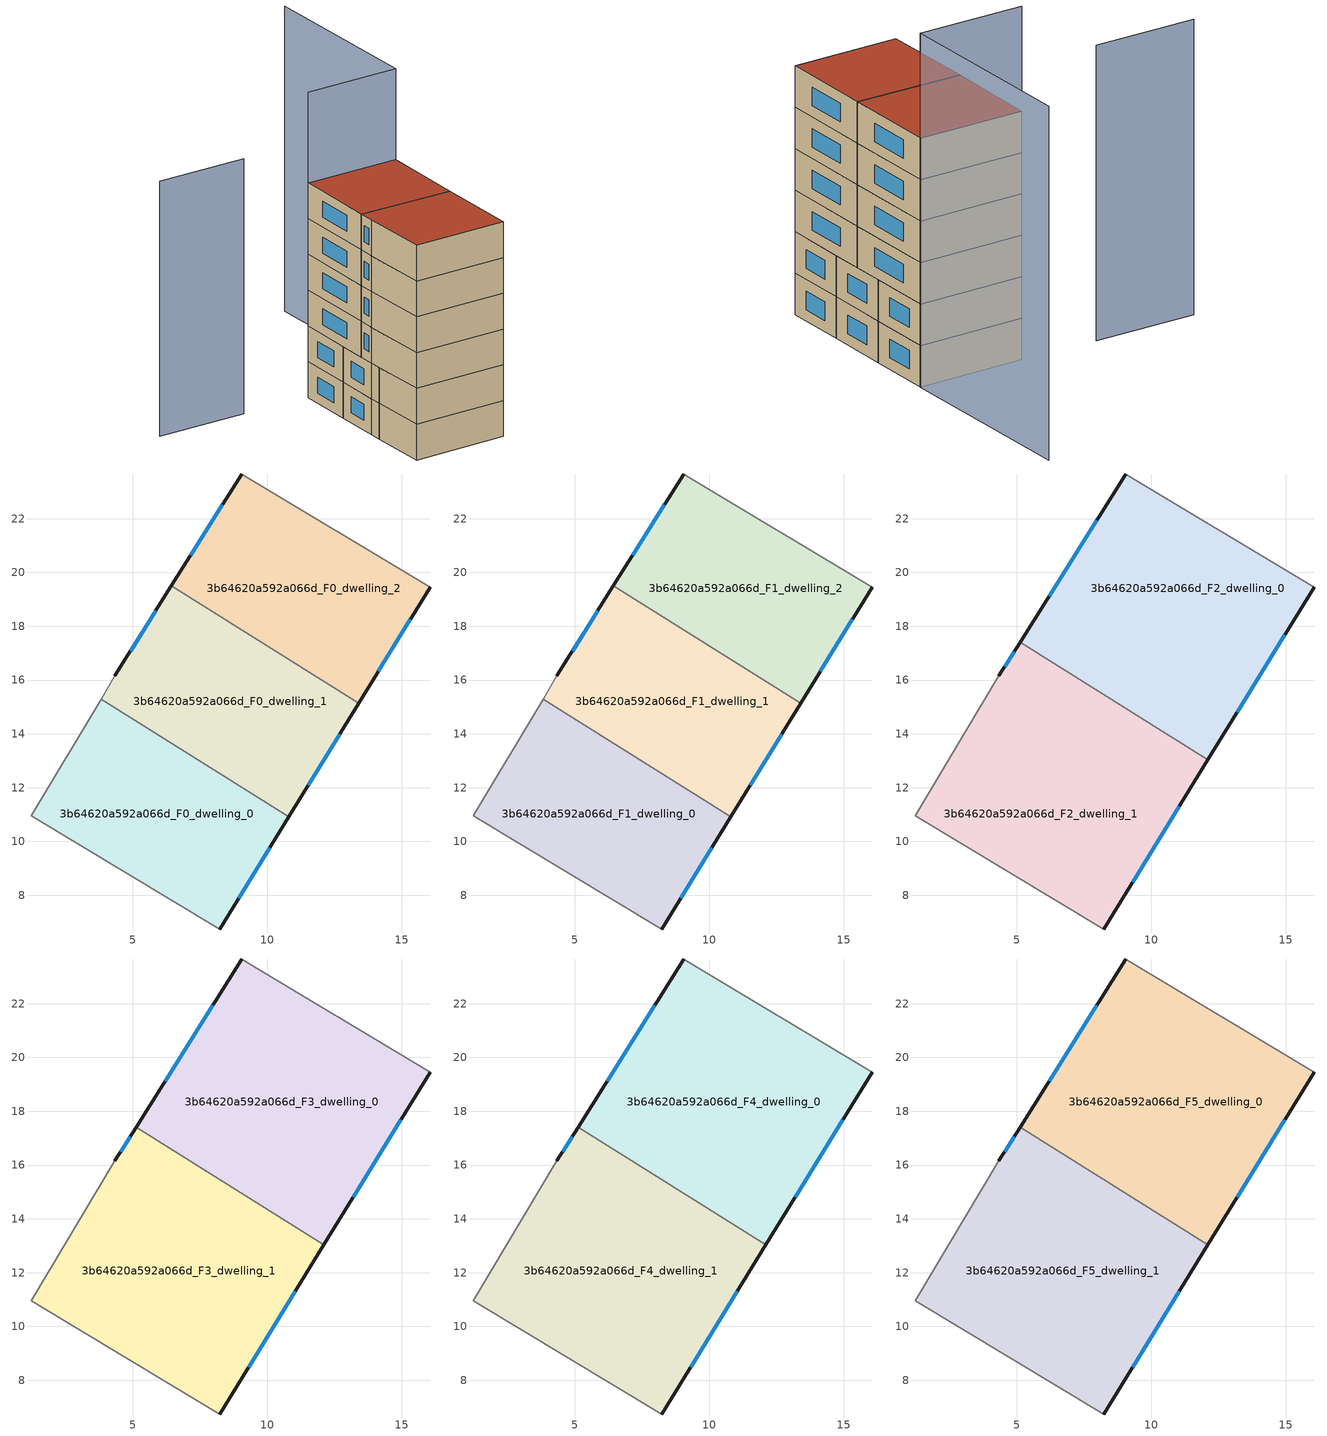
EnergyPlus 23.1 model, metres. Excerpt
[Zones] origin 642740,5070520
3b64620a592a066d_F0_dwelling_0
 floor ground (EU_floor_Construction): 10.8,10.92 8.23,6.75 1.23,10.95 3.82,15.29 z0
 wall outside (EU_wall_Construction): 8.23,6.75 10.8,10.92 z0:3
 wall adiabatic (EU_wall_Construction): 3.82,15.29 1.23,10.95 8.23,6.75 z0:3
 wall to 3b64620a592a066d_F0_dwelling_1 (EU_wall_Construction): 10.8,10.92 3.82,15.29 z0:3
 window (EU_Window_Construction): 8.94,7.9 10.09,9.77 z0.83:2.17
3b64620a592a066d_F0_dwelling_1
 floor ground (EU_floor_Construction): 13.39,15.14 10.8,10.92 3.82,15.29 4.33,16.16 6.43,19.5 z0
 wall outside (EU_wall_Construction): 10.8,10.92 13.39,15.14 / 6.43,19.5 4.33,16.16 z0:3
 wall adiabatic (EU_wall_Construction): 4.33,16.16 3.82,15.29 z0:3
 wall to 3b64620a592a066d_F0_dwelling_2 (EU_wall_Construction): 13.39,15.14 6.43,19.5 z0:3
 window (EU_Window_Construction): 11.51,12.08 12.68,13.98 / 5.86,18.58 4.91,17.08 z0.83:2.17
3b64620a592a066d_F0_dwelling_2
 floor ground (EU_floor_Construction): 16.04,19.45 13.39,15.14 6.43,19.5 9.04,23.66 z0
 wall outside (EU_wall_Construction): 13.39,15.14 16.04,19.45 / 9.04,23.66 6.43,19.5 z0:3
 wall adiabatic (EU_wall_Construction): 16.04,19.45 9.04,23.66 z0:3
 window (EU_Window_Construction): 14.12,16.33 15.31,18.27 / 8.32,22.51 7.15,20.65 z0.83:2.17
3b64620a592a066d_F1_dwelling_0
 floor to 3b64620a592a066d_F0_dwelling_0 (EU_floor_Construction): 10.8,10.92 8.23,6.75 1.23,10.95 3.82,15.29 z3
 wall outside (EU_wall_Construction): 8.23,6.75 10.8,10.92 z3:6
 wall adiabatic (EU_wall_Construction): 3.82,15.29 1.23,10.95 8.23,6.75 z3:6
 wall to 3b64620a592a066d_F1_dwelling_1 (EU_wall_Construction): 10.8,10.92 3.82,15.29 z3:6
 window (EU_Window_Construction): 8.94,7.9 10.09,9.77 z3.83:5.17
3b64620a592a066d_F1_dwelling_1
 floor to 3b64620a592a066d_F0_dwelling_1 (EU_floor_Construction): 13.39,15.14 10.8,10.92 3.82,15.29 4.33,16.16 6.43,19.5 z3
 wall outside (EU_wall_Construction): 10.8,10.92 13.39,15.14 / 6.43,19.5 4.33,16.16 z3:6
 wall adiabatic (EU_wall_Construction): 4.33,16.16 3.82,15.29 z3:6
 wall to 3b64620a592a066d_F1_dwelling_2 (EU_wall_Construction): 13.39,15.14 6.43,19.5 z3:6
 window (EU_Window_Construction): 11.51,12.08 12.68,13.98 / 5.86,18.58 4.91,17.08 z3.83:5.17
3b64620a592a066d_F1_dwelling_2
 floor to 3b64620a592a066d_F0_dwelling_2 (EU_floor_Construction): 16.04,19.45 13.39,15.14 6.43,19.5 9.04,23.66 z3
 wall outside (EU_wall_Construction): 13.39,15.14 16.04,19.45 / 9.04,23.66 6.43,19.5 z3:6
 wall adiabatic (EU_wall_Construction): 16.04,19.45 9.04,23.66 z3:6
 window (EU_Window_Construction): 14.12,16.33 15.31,18.27 / 8.32,22.51 7.15,20.65 z3.83:5.17
3b64620a592a066d_F2_dwelling_0
 floor to 3b64620a592a066d_F1_dwelling_2 (EU_floor_Construction): 16.04,19.45 13.39,15.14 6.43,19.5 9.04,23.66 z6
 floor to 3b64620a592a066d_F1_dwelling_1 (EU_floor_Construction): 13.39,15.14 12.09,13.03 5.12,17.4 6.43,19.5 z6
 wall outside (EU_wall_Construction): 12.09,13.03 16.04,19.45 / 9.04,23.66 5.11,17.4 z6:9
 wall adiabatic (EU_wall_Construction): 16.04,19.45 9.04,23.66 z6:9
 wall to 3b64620a592a066d_F2_dwelling_1 (EU_wall_Construction): 5.11,17.4 12.09,13.03 z6:9
 window (EU_Window_Construction): 13.18,14.8 14.96,17.69 / 7.96,21.94 6.19,19.12 z6.83:8.17
3b64620a592a066d_F2_dwelling_1
 floor to 3b64620a592a066d_F1_dwelling_0 (EU_floor_Construction): 10.8,10.92 8.23,6.75 1.23,10.95 3.82,15.29 z6
 floor to 3b64620a592a066d_F1_dwelling_1 (EU_floor_Construction): 12.09,13.03 10.8,10.92 3.82,15.29 4.33,16.16 5.12,17.4 z6
 wall outside (EU_wall_Construction): 8.23,6.75 12.09,13.03 / 5.11,17.4 4.33,16.16 z6:9
 wall adiabatic (EU_wall_Construction): 4.33,16.16 1.23,10.95 8.23,6.75 z6:9
 window (EU_Window_Construction): 9.3,8.48 11.03,11.3 / 4.9,17.06 4.55,16.5 z6.83:8.17
3b64620a592a066d_F3_dwelling_0
 floor to 3b64620a592a066d_F2_dwelling_0 (EU_floor_Construction): 16.04,19.45 12.09,13.03 5.11,17.4 9.04,23.66 z9
 wall outside (EU_wall_Construction): 12.09,13.03 16.04,19.45 / 9.04,23.66 5.11,17.4 z9:12
 wall adiabatic (EU_wall_Construction): 16.04,19.45 9.04,23.66 z9:12
 wall to 3b64620a592a066d_F3_dwelling_1 (EU_wall_Construction): 5.11,17.4 12.09,13.03 z9:12
 window (EU_Window_Construction): 13.18,14.8 14.96,17.69 / 7.96,21.94 6.19,19.12 z9.83:11.17
3b64620a592a066d_F3_dwelling_1
 floor to 3b64620a592a066d_F2_dwelling_1 (EU_floor_Construction): 12.09,13.03 8.23,6.75 1.23,10.95 4.33,16.16 5.11,17.4 z9
 wall outside (EU_wall_Construction): 8.23,6.75 12.09,13.03 / 5.11,17.4 4.33,16.16 z9:12
 wall adiabatic (EU_wall_Construction): 4.33,16.16 1.23,10.95 8.23,6.75 z9:12
 window (EU_Window_Construction): 9.3,8.48 11.03,11.3 / 4.9,17.06 4.55,16.5 z9.83:11.17
3b64620a592a066d_F4_dwelling_0
 floor to 3b64620a592a066d_F3_dwelling_0 (EU_floor_Construction): 16.04,19.45 12.09,13.03 5.11,17.4 9.04,23.66 z12
 wall outside (EU_wall_Construction): 12.09,13.03 16.04,19.45 / 9.04,23.66 5.11,17.4 z12:15
 wall adiabatic (EU_wall_Construction): 16.04,19.45 9.04,23.66 z12:15
 wall to 3b64620a592a066d_F4_dwelling_1 (EU_wall_Construction): 5.11,17.4 12.09,13.03 z12:15
 window (EU_Window_Construction): 13.18,14.8 14.96,17.69 / 7.96,21.94 6.19,19.12 z12.83:14.17
3b64620a592a066d_F4_dwelling_1
 floor to 3b64620a592a066d_F3_dwelling_1 (EU_floor_Construction): 12.09,13.03 8.23,6.75 1.23,10.95 4.33,16.16 5.11,17.4 z12
 wall outside (EU_wall_Construction): 8.23,6.75 12.09,13.03 / 5.11,17.4 4.33,16.16 z12:15
 wall adiabatic (EU_wall_Construction): 4.33,16.16 1.23,10.95 8.23,6.75 z12:15
 window (EU_Window_Construction): 9.3,8.48 11.03,11.3 / 4.9,17.06 4.55,16.5 z12.83:14.17
3b64620a592a066d_F5_dwelling_0
 floor to 3b64620a592a066d_F4_dwelling_0 (EU_floor_Construction): 16.04,19.45 12.09,13.03 5.11,17.4 9.04,23.66 z15
 wall outside (EU_wall_Construction): 12.09,13.03 16.04,19.45 / 9.04,23.66 5.11,17.4 z15:18
 wall adiabatic (EU_wall_Construction): 16.04,19.45 9.04,23.66 z15:18
 wall to 3b64620a592a066d_F5_dwelling_1 (EU_wall_Construction): 5.11,17.4 12.09,13.03 z15:18
 window (EU_Window_Construction): 13.18,14.8 14.96,17.69 / 7.96,21.94 6.19,19.12 z15.83:17.17
 roof outside (EU_roof_Construction): 12.09,13.03 16.04,19.45 9.04,23.66 5.11,17.4 z18
3b64620a592a066d_F5_dwelling_1
 floor to 3b64620a592a066d_F4_dwelling_1 (EU_floor_Construction): 12.09,13.03 8.23,6.75 1.23,10.95 4.33,16.16 5.11,17.4 z15
 wall outside (EU_wall_Construction): 8.23,6.75 12.09,13.03 / 5.11,17.4 4.33,16.16 z15:18
 wall adiabatic (EU_wall_Construction): 4.33,16.16 1.23,10.95 8.23,6.75 z15:18
 window (EU_Window_Construction): 9.3,8.48 11.03,11.3 / 4.9,17.06 4.55,16.5 z15.83:17.17
 roof outside (EU_roof_Construction): 8.23,6.75 12.09,13.03 5.11,17.4 4.33,16.16 1.23,10.95 z18
shading: 23.85,32.33 16.04,19.42 / 16.04,19.42 9.04,23.66 z0:25.6; 4.04,26.86 -2.67,30.97 z0:21.4
[Building]
EU S2 Campaign: North Axis=0; Terrain=City; Solar Distribution=FullExterior
[Site:Location]
Lyon-Bron: Latitude=45.75; Longitude=5; Time Zone=1; Elevation=198
[SizingPeriod:WeatherFileDays]
AnnualSizingPeriod: Begin Month=1; Begin Day of Month=1; End Month=12; End Day of Month=31; Day of Week for Start Day=Monday; Use Weather File Daylight Saving Period=No; Use Weather File Rain and Snow Indicators=No
[MATERIAL]
EU_InternalMass_Material: Roughness=MediumRough; Thickness=0.1; Conductivity=1; Density=1800; Specific Heat=900; Thermal Absorptance=0.9; Solar Absorptance=0.7; Visible Absorptance=0.7
[MATERIAL:NOMASS] Roughness=MediumRough; Thermal Absorptance=0.9; Solar Absorptance=0.7; Visible Absorptance=0.7
Name | Thermal Resistance
EU_wall_NoMass | 0.87146
EU_roof_NoMass | 0.842276
EU_floor_NoMass | 0.496999
[WINDOWMATERIAL:SIMPLEGLAZINGSYSTEM]
EU_Window_SimpleGlazing: UFactor=2.2525; Solar Heat Gain Coefficient=0.76; Visible Transmittance=0.76
[CONSTRUCTION]
EU_wall_Construction: EU_wall_NoMass
EU_roof_Construction: EU_roof_NoMass
EU_floor_Construction: EU_floor_NoMass
EU_Window_Construction: EU_Window_SimpleGlazing
EU_InternalMass_Construction: EU_InternalMass_Material
[ZONE] Type=1; Multiplier=1; Ceiling Height=autocalculate; Floor Area=autocalculate; Part of Total Floor Area=Yes
Name | Volume
3b64620a592a066d_F0_dwelling_0; 3b64620a592a066d_F0_dwelling_2 | 122.426
3b64620a592a066d_F1_dwelling_0 | 122.427
3b64620a592a066d_F2_dwelling_0 | 183.614
3b64620a592a066d_F3_dwelling_0; 3b64620a592a066d_F4_dwelling_0; 3b64620a592a066d_F5_dwelling_0 | 183.618
3b64620a592a066d_F0_dwelling_1; 3b64620a592a066d_F1_dwelling_1; 3b64620a592a066d_F1_dwelling_2 | 122.425
3b64620a592a066d_F2_dwelling_1 | 183.651
3b64620a592a066d_F3_dwelling_1; 3b64620a592a066d_F4_dwelling_1; 3b64620a592a066d_F5_dwelling_1 | 183.65
[INTERNALMASS] Construction=EU_InternalMass_Construction
Name | Zone or ZoneList | Surface Area
3b64620a592a066d_F0_dwelling_0_EU_InternalMass | 3b64620a592a066d_F0_dwelling_0 | 40.8086
3b64620a592a066d_F0_dwelling_1_EU_InternalMass | 3b64620a592a066d_F0_dwelling_1 | 40.8083
3b64620a592a066d_F0_dwelling_2_EU_InternalMass | 3b64620a592a066d_F0_dwelling_2 | 40.8084
3b64620a592a066d_F1_dwelling_0_EU_InternalMass | 3b64620a592a066d_F1_dwelling_0 | 40.8086
3b64620a592a066d_F1_dwelling_1_EU_InternalMass | 3b64620a592a066d_F1_dwelling_1 | 40.8083
3b64620a592a066d_F1_dwelling_2_EU_InternalMass | 3b64620a592a066d_F1_dwelling_2 | 40.8084
3b64620a592a066d_F2_dwelling_0_EU_InternalMass | 3b64620a592a066d_F2_dwelling_0 | 61.2074
3b64620a592a066d_F2_dwelling_1_EU_InternalMass | 3b64620a592a066d_F2_dwelling_1 | 61.2163
3b64620a592a066d_F3_dwelling_0_EU_InternalMass | 3b64620a592a066d_F3_dwelling_0 | 61.2074
3b64620a592a066d_F3_dwelling_1_EU_InternalMass | 3b64620a592a066d_F3_dwelling_1 | 61.2163
3b64620a592a066d_F4_dwelling_0_EU_InternalMass | 3b64620a592a066d_F4_dwelling_0 | 61.2074
3b64620a592a066d_F4_dwelling_1_EU_InternalMass | 3b64620a592a066d_F4_dwelling_1 | 61.2163
3b64620a592a066d_F5_dwelling_0_EU_InternalMass | 3b64620a592a066d_F5_dwelling_0 | 61.2074
3b64620a592a066d_F5_dwelling_1_EU_InternalMass | 3b64620a592a066d_F5_dwelling_1 | 61.2163
[OTHEREQUIPMENT] Fuel Type=Electricity; Design Level Calculation Method=Watts/Area; Power per Zone Floor Area=1; Fraction Latent=0; Fraction Radiant=0; Fraction Lost=0; Carbon Dioxide Generation Rate=0; EndUse Subcategory=EU_Step8_InternalGains
Name | Zone or ZoneList or Space or SpaceList | Schedule
EU_Step8_InternalGain_3b64620a592a066d_F0_dwelling_0_f000 | 3b64620a592a066d_F0_dwelling_0 | EU_Step8_GainSchedule_3b64620a592a066d_F0_dwelling_0_f000
EU_Step8_InternalGain_3b64620a592a066d_F0_dwelling_1_f000 | 3b64620a592a066d_F0_dwelling_1 | EU_Step8_GainSchedule_3b64620a592a066d_F0_dwelling_1_f000
EU_Step8_InternalGain_3b64620a592a066d_F0_dwelling_2_f000 | 3b64620a592a066d_F0_dwelling_2 | EU_Step8_GainSchedule_3b64620a592a066d_F0_dwelling_2_f000
EU_Step8_InternalGain_3b64620a592a066d_F1_dwelling_0_f000 | 3b64620a592a066d_F1_dwelling_0 | EU_Step8_GainSchedule_3b64620a592a066d_F1_dwelling_0_f000
EU_Step8_InternalGain_3b64620a592a066d_F1_dwelling_1_f000 | 3b64620a592a066d_F1_dwelling_1 | EU_Step8_GainSchedule_3b64620a592a066d_F1_dwelling_1_f000
EU_Step8_InternalGain_3b64620a592a066d_F1_dwelling_2_f000 | 3b64620a592a066d_F1_dwelling_2 | EU_Step8_GainSchedule_3b64620a592a066d_F1_dwelling_2_f000
EU_Step8_InternalGain_3b64620a592a066d_F2_dwelling_0_f000 | 3b64620a592a066d_F2_dwelling_0 | EU_Step8_GainSchedule_3b64620a592a066d_F2_dwelling_0_f000
EU_Step8_InternalGain_3b64620a592a066d_F2_dwelling_1_f000 | 3b64620a592a066d_F2_dwelling_1 | EU_Step8_GainSchedule_3b64620a592a066d_F2_dwelling_1_f000
EU_Step8_InternalGain_3b64620a592a066d_F3_dwelling_0_f000 | 3b64620a592a066d_F3_dwelling_0 | EU_Step8_GainSchedule_3b64620a592a066d_F3_dwelling_0_f000
EU_Step8_InternalGain_3b64620a592a066d_F3_dwelling_1_f000 | 3b64620a592a066d_F3_dwelling_1 | EU_Step8_GainSchedule_3b64620a592a066d_F3_dwelling_1_f000
EU_Step8_InternalGain_3b64620a592a066d_F4_dwelling_0_f000 | 3b64620a592a066d_F4_dwelling_0 | EU_Step8_GainSchedule_3b64620a592a066d_F4_dwelling_0_f000
EU_Step8_InternalGain_3b64620a592a066d_F4_dwelling_1_f000 | 3b64620a592a066d_F4_dwelling_1 | EU_Step8_GainSchedule_3b64620a592a066d_F4_dwelling_1_f000
EU_Step8_InternalGain_3b64620a592a066d_F5_dwelling_0_f000 | 3b64620a592a066d_F5_dwelling_0 | EU_Step8_GainSchedule_3b64620a592a066d_F5_dwelling_0_f000
EU_Step8_InternalGain_3b64620a592a066d_F5_dwelling_1_f000 | 3b64620a592a066d_F5_dwelling_1 | EU_Step8_GainSchedule_3b64620a592a066d_F5_dwelling_1_f000
[ZONEVENTILATION:DESIGNFLOWRATE] Schedule=EU_AlwaysOn; Design Flow Rate Calculation Method=AirChanges/Hour; Air Changes per Hour=0.425; Ventilation Type=Natural; Fan Pressure Rise=0; Fan Total Efficiency=1; Constant Term Coefficient=1; Temperature Term Coefficient=0; Velocity Term Coefficient=0; Velocity Squared Term Coefficient=0; Minimum Indoor Temperature=-100; Maximum Indoor Temperature=100; Delta Temperature=-100; Minimum Outdoor Temperature=-100; Maximum Outdoor Temperature=100; Maximum Wind Speed=40
Name | Zone or ZoneList or Space or SpaceList
EU_ConstantAir_3b64620a592a066d_F0_dwelling_0 | 3b64620a592a066d_F0_dwelling_0
EU_ConstantAir_3b64620a592a066d_F0_dwelling_1 | 3b64620a592a066d_F0_dwelling_1
EU_ConstantAir_3b64620a592a066d_F0_dwelling_2 | 3b64620a592a066d_F0_dwelling_2
EU_ConstantAir_3b64620a592a066d_F1_dwelling_0 | 3b64620a592a066d_F1_dwelling_0
EU_ConstantAir_3b64620a592a066d_F1_dwelling_1 | 3b64620a592a066d_F1_dwelling_1
EU_ConstantAir_3b64620a592a066d_F1_dwelling_2 | 3b64620a592a066d_F1_dwelling_2
EU_ConstantAir_3b64620a592a066d_F2_dwelling_0 | 3b64620a592a066d_F2_dwelling_0
EU_ConstantAir_3b64620a592a066d_F2_dwelling_1 | 3b64620a592a066d_F2_dwelling_1
EU_ConstantAir_3b64620a592a066d_F3_dwelling_0 | 3b64620a592a066d_F3_dwelling_0
EU_ConstantAir_3b64620a592a066d_F3_dwelling_1 | 3b64620a592a066d_F3_dwelling_1
EU_ConstantAir_3b64620a592a066d_F4_dwelling_0 | 3b64620a592a066d_F4_dwelling_0
EU_ConstantAir_3b64620a592a066d_F4_dwelling_1 | 3b64620a592a066d_F4_dwelling_1
EU_ConstantAir_3b64620a592a066d_F5_dwelling_0 | 3b64620a592a066d_F5_dwelling_0
EU_ConstantAir_3b64620a592a066d_F5_dwelling_1 | 3b64620a592a066d_F5_dwelling_1
[HVACTEMPLATE:THERMOSTAT] Constant Heating Setpoint=20; Constant Cooling Setpoint=50
EU_HeatOnly_3b64620a592a066d_F0_dwelling_0; EU_HeatOnly_3b64620a592a066d_F0_dwelling_1; EU_HeatOnly_3b64620a592a066d_F0_dwelling_2; EU_HeatOnly_3b64620a592a066d_F1_dwelling_0; EU_HeatOnly_3b64620a592a066d_F1_dwelling_1; EU_HeatOnly_3b64620a592a066d_F1_dwelling_2; EU_HeatOnly_3b64620a592a066d_F2_dwelling_0; EU_HeatOnly_3b64620a592a066d_F2_dwelling_1; EU_HeatOnly_3b64620a592a066d_F3_dwelling_0; EU_HeatOnly_3b64620a592a066d_F3_dwelling_1; EU_HeatOnly_3b64620a592a066d_F4_dwelling_0; EU_HeatOnly_3b64620a592a066d_F4_dwelling_1; EU_HeatOnly_3b64620a592a066d_F5_dwelling_0; EU_HeatOnly_3b64620a592a066d_F5_dwelling_1
[HVACTEMPLATE:ZONE:IDEALLOADSAIRSYSTEM] System Availability Schedule=EU_AlwaysOn; Maximum Heating Supply Air Temperature=50; Minimum Cooling Supply Air Temperature=13; Maximum Heating Supply Air Humidity Ratio=0.0156; Minimum Cooling Supply Air Humidity Ratio=0.0077; Heating Limit=NoLimit; Cooling Limit=NoLimit; Heating Availability Schedule=EU_AlwaysOn; Cooling Availability Schedule=EU_CoolingOff; Dehumidification Control Type=ConstantSensibleHeatRatio; Cooling Sensible Heat Ratio=0.7; Dehumidification Setpoint=60; Humidification Control Type=None; Humidification Setpoint=30; Outdoor Air Method=None; Outdoor Air Flow Rate per Person=0.00944; Outdoor Air Flow Rate per Zone Floor Area=0; Outdoor Air Flow Rate per Zone=0; Demand Controlled Ventilation Type=None; Outdoor Air Economizer Type=NoEconomizer; Heat Recovery Type=None; Sensible Heat Recovery Effectiveness=0.7; Latent Heat Recovery Effectiveness=0.65
Name | Template Thermostat
3b64620a592a066d_F0_dwelling_0 | EU_HeatOnly_3b64620a592a066d_F0_dwelling_0
3b64620a592a066d_F0_dwelling_1 | EU_HeatOnly_3b64620a592a066d_F0_dwelling_1
3b64620a592a066d_F0_dwelling_2 | EU_HeatOnly_3b64620a592a066d_F0_dwelling_2
3b64620a592a066d_F1_dwelling_0 | EU_HeatOnly_3b64620a592a066d_F1_dwelling_0
3b64620a592a066d_F1_dwelling_1 | EU_HeatOnly_3b64620a592a066d_F1_dwelling_1
3b64620a592a066d_F1_dwelling_2 | EU_HeatOnly_3b64620a592a066d_F1_dwelling_2
3b64620a592a066d_F2_dwelling_0 | EU_HeatOnly_3b64620a592a066d_F2_dwelling_0
3b64620a592a066d_F2_dwelling_1 | EU_HeatOnly_3b64620a592a066d_F2_dwelling_1
3b64620a592a066d_F3_dwelling_0 | EU_HeatOnly_3b64620a592a066d_F3_dwelling_0
3b64620a592a066d_F3_dwelling_1 | EU_HeatOnly_3b64620a592a066d_F3_dwelling_1
3b64620a592a066d_F4_dwelling_0 | EU_HeatOnly_3b64620a592a066d_F4_dwelling_0
3b64620a592a066d_F4_dwelling_1 | EU_HeatOnly_3b64620a592a066d_F4_dwelling_1
3b64620a592a066d_F5_dwelling_0 | EU_HeatOnly_3b64620a592a066d_F5_dwelling_0
3b64620a592a066d_F5_dwelling_1 | EU_HeatOnly_3b64620a592a066d_F5_dwelling_1
[SIZING:ZONE] Zone Cooling Design Supply Air Temperature Input Method=SupplyAirTemperature; Zone Cooling Design Supply Air Temperature=13; Zone Heating Design Supply Air Temperature Input Method=SupplyAirTemperature; Zone Heating Design Supply Air Temperature=50; Zone Cooling Design Supply Air Humidity Ratio=0.008; Zone Heating Design Supply Air Humidity Ratio=0.008; Cooling Design Air Flow Method=DesignDay; Cooling Design Air Flow Rate=0; Cooling Minimum Air Flow per Zone Floor Area=0.000762; Cooling Minimum Air Flow=0; Cooling Minimum Air Flow Fraction=0.2; Heating Design Air Flow Method=DesignDay; Heating Design Air Flow Rate=0; Heating Maximum Air Flow per Zone Floor Area=0.002032; Heating Maximum Air Flow=0.141576; Heating Maximum Air Flow Fraction=0.3; Account for Dedicated Outdoor Air System=No; Dedicated Outdoor Air System Control Strategy=NeutralSupplyAir; Dedicated Outdoor Air Low Setpoint Temperature for Design=autosize; Dedicated Outdoor Air High Setpoint Temperature for Design=autosize; Zone Load Sizing Method=Sensible Load Only No Latent Load; Zone Latent Cooling Design Supply Air Humidity Ratio Input Method=HumidityRatioDifference; Zone Cooling Design Supply Air Humidity Ratio Difference=0.005; Zone Latent Heating Design Supply Air Humidity Ratio Input Method=HumidityRatioDifference; Zone Humidification Design Supply Air Humidity Ratio Difference=0.005
3b64620a592a066d_F0_dwelling_0; 3b64620a592a066d_F0_dwelling_1; 3b64620a592a066d_F0_dwelling_2; 3b64620a592a066d_F1_dwelling_0; 3b64620a592a066d_F1_dwelling_1; 3b64620a592a066d_F1_dwelling_2; 3b64620a592a066d_F2_dwelling_0; 3b64620a592a066d_F2_dwelling_1; 3b64620a592a066d_F3_dwelling_0; 3b64620a592a066d_F3_dwelling_1; 3b64620a592a066d_F4_dwelling_0; 3b64620a592a066d_F4_dwelling_1; 3b64620a592a066d_F5_dwelling_0; 3b64620a592a066d_F5_dwelling_1
[SCHEDULE:CONSTANT]
Name | Hourly Value
EU_AlwaysOn | 1
EU_CoolingOff | 0
[SCHEDULE:FILE] Column Number=1; Rows to Skip at Top=0; Number of Hours of Data=8760; Column Separator=Comma; Interpolate to Timestep=No; Minutes per Item=60; Adjust Schedule for Daylight Savings=Yes
Name | File
EU_Step8_GainSchedule_3b64620a592a066d_F0_dwelling_0_f000 | ../../schedules/3b64620a592a066d/3b64620a592a066d_F0_dwelling_0_f000_gain.csv
EU_Step8_GainSchedule_3b64620a592a066d_F0_dwelling_1_f000 | ../../schedules/3b64620a592a066d/3b64620a592a066d_F0_dwelling_1_f000_gain.csv
EU_Step8_GainSchedule_3b64620a592a066d_F0_dwelling_2_f000 | ../../schedules/3b64620a592a066d/3b64620a592a066d_F0_dwelling_2_f000_gain.csv
EU_Step8_GainSchedule_3b64620a592a066d_F1_dwelling_0_f000 | ../../schedules/3b64620a592a066d/3b64620a592a066d_F1_dwelling_0_f000_gain.csv
EU_Step8_GainSchedule_3b64620a592a066d_F1_dwelling_1_f000 | ../../schedules/3b64620a592a066d/3b64620a592a066d_F1_dwelling_1_f000_gain.csv
EU_Step8_GainSchedule_3b64620a592a066d_F1_dwelling_2_f000 | ../../schedules/3b64620a592a066d/3b64620a592a066d_F1_dwelling_2_f000_gain.csv
EU_Step8_GainSchedule_3b64620a592a066d_F2_dwelling_0_f000 | ../../schedules/3b64620a592a066d/3b64620a592a066d_F2_dwelling_0_f000_gain.csv
EU_Step8_GainSchedule_3b64620a592a066d_F2_dwelling_1_f000 | ../../schedules/3b64620a592a066d/3b64620a592a066d_F2_dwelling_1_f000_gain.csv
EU_Step8_GainSchedule_3b64620a592a066d_F3_dwelling_0_f000 | ../../schedules/3b64620a592a066d/3b64620a592a066d_F3_dwelling_0_f000_gain.csv
EU_Step8_GainSchedule_3b64620a592a066d_F3_dwelling_1_f000 | ../../schedules/3b64620a592a066d/3b64620a592a066d_F3_dwelling_1_f000_gain.csv
EU_Step8_GainSchedule_3b64620a592a066d_F4_dwelling_0_f000 | ../../schedules/3b64620a592a066d/3b64620a592a066d_F4_dwelling_0_f000_gain.csv
EU_Step8_GainSchedule_3b64620a592a066d_F4_dwelling_1_f000 | ../../schedules/3b64620a592a066d/3b64620a592a066d_F4_dwelling_1_f000_gain.csv
EU_Step8_GainSchedule_3b64620a592a066d_F5_dwelling_0_f000 | ../../schedules/3b64620a592a066d/3b64620a592a066d_F5_dwelling_0_f000_gain.csv
EU_Step8_GainSchedule_3b64620a592a066d_F5_dwelling_1_f000 | ../../schedules/3b64620a592a066d/3b64620a592a066d_F5_dwelling_1_f000_gain.csv
